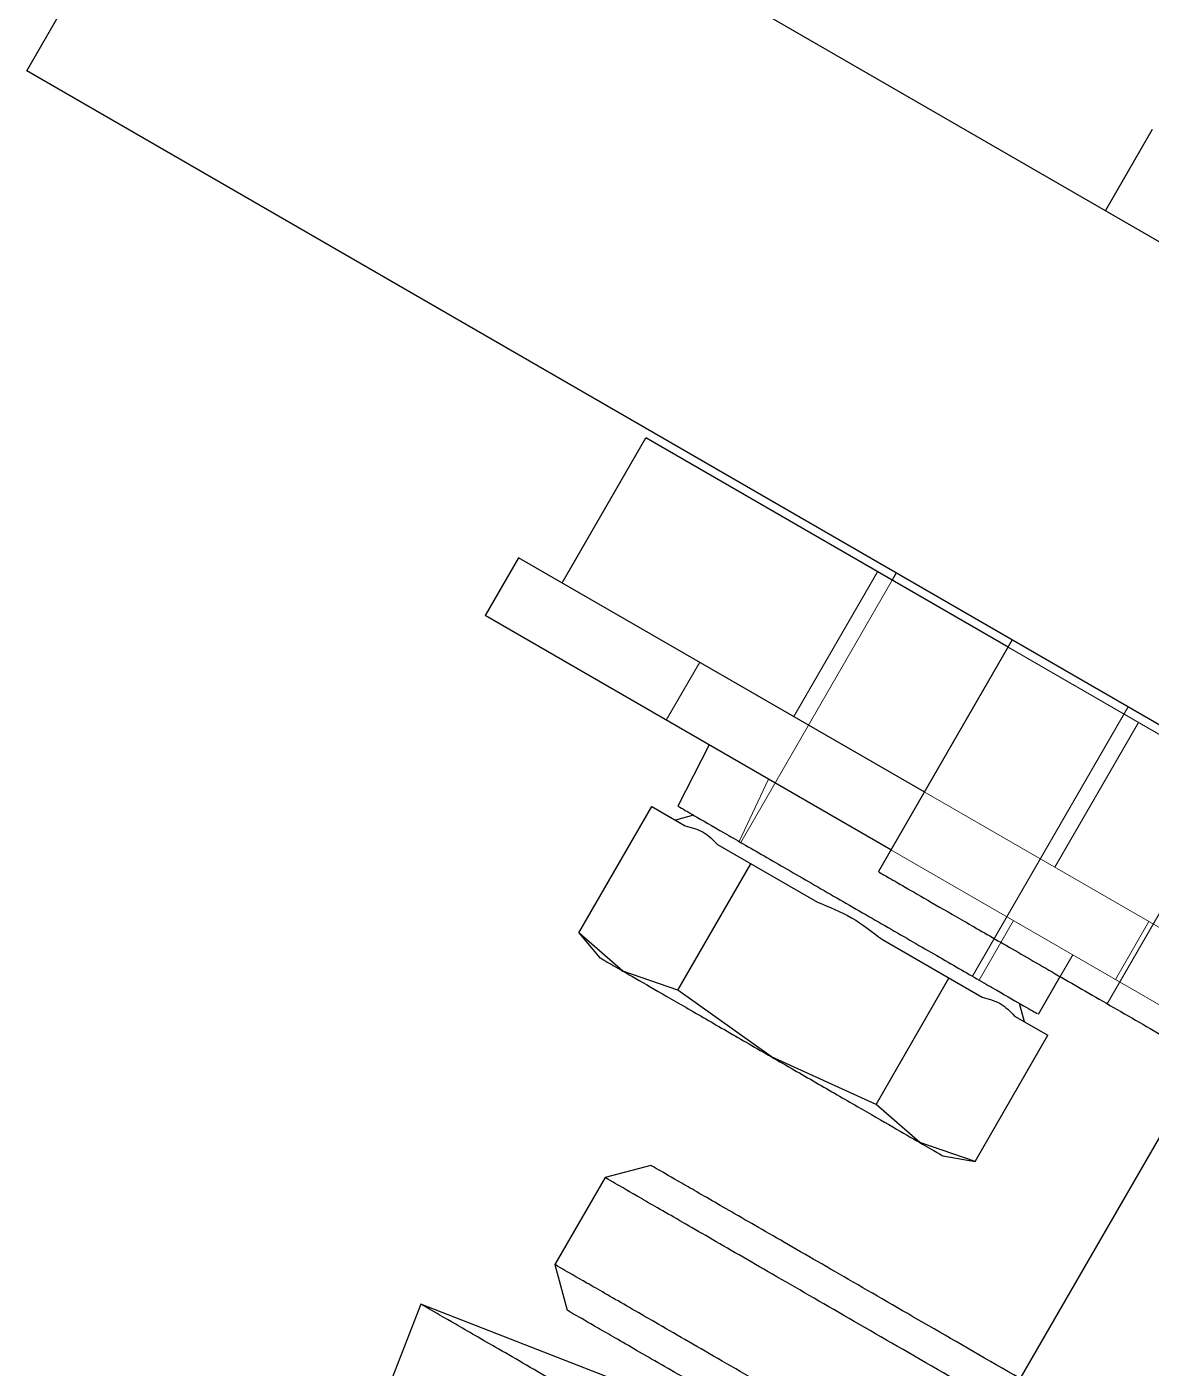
# Model space of a CAD drawing. Header units: millimetres. Extents: x 861 to 27901, y 673 to 17923.
# Drawn here: x 11213.4 to 11266.7, y 6985.2 to 7048.7 of the extents above; entities that cross this region are included whole.
import ezdxf

# ---------------------------------------------------------------- set-up
doc = ezdxf.new("R2010")
doc.units = ezdxf.units.MM
doc.header["$LTSCALE"] = 33.3
doc.linetypes.add('HIDDEN', pattern=[1.905, 1.27, -0.635])

msp = doc.modelspace()

# ---------------------------------------------------------------- linework, layer by layer
at = {"color": 7, "linetype": 'Continuous', "lineweight": 25}
for p, q in [((11213.448, 7046.627), (11223.359, 7063.793)), ((11242.581, 7052.695), (11379.915, 6973.405)), ((11389.227, 6945.141), (11213.448, 7046.627)), ((11266.777, 7043.852), (11264.557, 7040.007)), ((11238.811, 7022.371), (11242.775, 7029.237)), ((11259.941, 7019.326), (11242.775, 7029.237)), ((11236.751, 7023.56), (11235.165, 7020.814)), ((11255.974, 7012.461), (11236.751, 7023.56)), ((11254.646, 7022.841), (11254.448, 7022.498)), ((11254.39, 7009.714), (11235.165, 7020.814)), ((11260.139, 7019.67), (11253.796, 7008.684)), ((11245.774, 7014.689), (11244.303, 7011.784)), ((11239.611, 7005.784), (11243.065, 7011.767)), ((11243.065, 7011.767), (11244.642, 7010.856)), ((11245.044, 7011.356), (11244.178, 7011.124)), ((11246.18, 7009.968), (11250.911, 7007.237)), ((11244.302, 7003.075), (11247.757, 7009.058)), ((11239.607, 7005.787), (11240.604, 7004.6)), ((11241.692, 7003.972), (11239.611, 7005.784)), ((11253.986, 7005.461), (11258.717, 7002.73)), ((11244.302, 7003.075), (11241.692, 7003.972)), ((11253.686, 6997.657), (11257.14, 7003.64)), ((11261.383, 7001.923), (11262.414, 7003.708)), ((11248.73, 6999.908), (11244.302, 7003.075)), ((11260.719, 7001.574), (11260.487, 7002.441)), ((11260.255, 7001.842), (11261.832, 7000.931)), ((11258.378, 6994.948), (11261.832, 7000.931)), ((11253.686, 6997.657), (11248.73, 6999.908)), ((11260.524, 6984.658), (11269.246, 6999.764)), ((11255.768, 6995.845), (11253.686, 6997.657)), ((11258.378, 6994.948), (11255.768, 6995.845)), ((11256.856, 6995.217), (11258.382, 6994.948)), ((11243.015, 6994.767), (11240.849, 6994.187)), ((11240.849, 6994.187), (11238.47, 6990.067)), ((11238.47, 6990.067), (11239.051, 6987.901)), ((11232.117, 6988.189), (11230.676, 6984.496)), ((11251.933, 6980.463), (11232.117, 6988.189))]:
    msp.add_line(p, q, dxfattribs=at)
at = {"color": 1, "linetype": 'HIDDEN', "lineweight": 18}
for p, q in [((11253.761, 7022.894), (11249.797, 7016.028)), ((11254.448, 7022.498), (11247.273, 7010.07)), ((11342.337, 6971.755), (11259.941, 7019.326)), ((11245.334, 7018.605), (11243.748, 7015.858)), ((11258.259, 7003.727), (11265.632, 7016.498)), ((11262.156, 7008.892), (11266.121, 7015.759)), ((11270.98, 7013.411), (11264.637, 7002.425)), ((11248.589, 7013.063), (11247.196, 7010.114)), ((11338.37, 6964.89), (11255.974, 7012.461)), ((11244.642, 7010.856), (11244.178, 7011.124)), ((11273.617, 6998.614), (11254.39, 7009.714)), ((11258.568, 7003.549), (11260.193, 7006.364)), ((11265.034, 7003.569), (11266.62, 7006.315)), ((11262.414, 7003.708), (11263.008, 7004.738))]:
    msp.add_line(p, q, dxfattribs=at)
at = {"color": 7, "linetype": 'Continuous', "lineweight": 25}
for points, knots in [([(11244.303, 7011.784), (11244.522, 7011.658), (11244.959, 7011.406), (11246.414, 7010.565), (11248.326, 7009.462), (11250.603, 7008.147), (11253.047, 7006.736), (11255.471, 7005.336), (11257.678, 7004.062), (11259.505, 7003.008), (11260.757, 7002.284), (11261.38, 7001.925), (11261.317, 7001.961), (11261.298, 7001.972)], [0, 0, 0, 0, 0.095761, 0.191521, 0.287282, 0.383042, 0.478803, 0.574563, 0.670324, 0.766085, 0.861845, 0.957606, 1, 1, 1, 1]), ([(11273.587, 6977.116), (11272.286, 6977.867), (11269.184, 6979.658), (11264.587, 6982.312), (11259.863, 6985.04), (11255.598, 6987.502), (11251.856, 6989.663), (11248.704, 6991.482), (11246.191, 6992.933), (11244.378, 6993.98), (11243.229, 6994.643), (11243.086, 6994.726), (11243.015, 6994.767)], [0, 0, 0, 0, 0.074262, 0.177121, 0.279981, 0.382841, 0.485701, 0.588561, 0.691421, 0.79428, 0.89714, 1, 1, 1, 1]), ([(11272.794, 6975.743), (11271.316, 6976.596), (11267.978, 6978.524), (11263.105, 6981.337), (11258.232, 6984.151), (11253.831, 6986.691), (11249.97, 6988.92), (11246.719, 6990.798), (11244.126, 6992.295), (11242.256, 6993.374), (11241.07, 6994.059), (11240.923, 6994.144), (11240.849, 6994.187)], [0, 0, 0, 0, 0.081147, 0.183241, 0.285336, 0.387431, 0.489526, 0.591621, 0.693716, 0.79581, 0.897905, 1, 1, 1, 1])]:
    msp.add_open_spline(points, degree=3, knots=knots, dxfattribs=at)
for points in [[(11244.642, 7010.856), (11244.94, 7010.78), (11245.536, 7010.628), (11245.965, 7010.188), (11246.18, 7009.968)], [(11253.796, 7008.684), (11253.84, 7008.658), (11253.927, 7008.608), (11254.629, 7008.203), (11255.732, 7007.566), (11257.253, 7006.688), (11259.148, 7005.594), (11261.381, 7004.304), (11263.888, 7002.857), (11265.743, 7001.786), (11266.671, 7001.251)], [(11250.911, 7007.237), (11251.465, 7007.013), (11252.573, 7006.565), (11253.515, 7005.829), (11253.986, 7005.461)], [(11240.604, 7004.6), (11240.651, 7004.573), (11240.747, 7004.517), (11241.377, 7004.154), (11241.692, 7003.972)], [(11241.692, 7003.972), (11242.094, 7003.74), (11242.896, 7003.277), (11244.626, 7002.278), (11246.601, 7001.137), (11248.02, 7000.318), (11248.73, 6999.908)], [(11258.717, 7002.73), (11259.015, 7002.654), (11259.611, 7002.502), (11260.04, 7002.062), (11260.255, 7001.842)], [(11266.671, 7001.251), (11268.939, 6999.941), (11273.475, 6997.322), (11280.548, 6993.239), (11287.735, 6989.089), (11294.994, 6984.898), (11302.254, 6980.707), (11309.441, 6976.557), (11316.514, 6972.474), (11321.05, 6969.855), (11323.318, 6968.545)], [(11248.73, 6999.908), (11249.44, 6999.499), (11250.859, 6998.679), (11252.834, 6997.539), (11254.564, 6996.54), (11255.366, 6996.077), (11255.768, 6995.845)], [(11255.768, 6995.845), (11256.083, 6995.663), (11256.713, 6995.299), (11256.809, 6995.244), (11256.856, 6995.217)], [(11283.102, 6964.299), (11281.154, 6965.423), (11277.259, 6967.672), (11271.517, 6970.987), (11265.973, 6974.188), (11260.722, 6977.22), (11255.854, 6980.03), (11251.452, 6982.572), (11247.592, 6984.8), (11244.34, 6986.678), (11241.747, 6988.175), (11239.877, 6989.255), (11238.691, 6989.939), (11238.544, 6990.024), (11238.47, 6990.067)], [(11280.7, 6960.14), (11278.58, 6961.363), (11274.341, 6963.811), (11268.09, 6967.42), (11262.055, 6970.904), (11256.339, 6974.205), (11251.04, 6977.264), (11246.248, 6980.03), (11242.046, 6982.457), (11238.506, 6984.5), (11235.684, 6986.13), (11233.648, 6987.305), (11232.357, 6988.05), (11232.197, 6988.143), (11232.117, 6988.189)], [(11282.309, 6962.926), (11280.421, 6964.015), (11276.646, 6966.195), (11271.081, 6969.408), (11265.707, 6972.51), (11260.618, 6975.449), (11255.9, 6978.173), (11251.633, 6980.636), (11247.892, 6982.796), (11244.74, 6984.616), (11242.227, 6986.067), (11240.414, 6987.113), (11239.265, 6987.777), (11239.122, 6987.859), (11239.051, 6987.901)]]:
    msp.add_open_spline(points, degree=3, dxfattribs=at)

doc.saveas('drawing.dxf')
